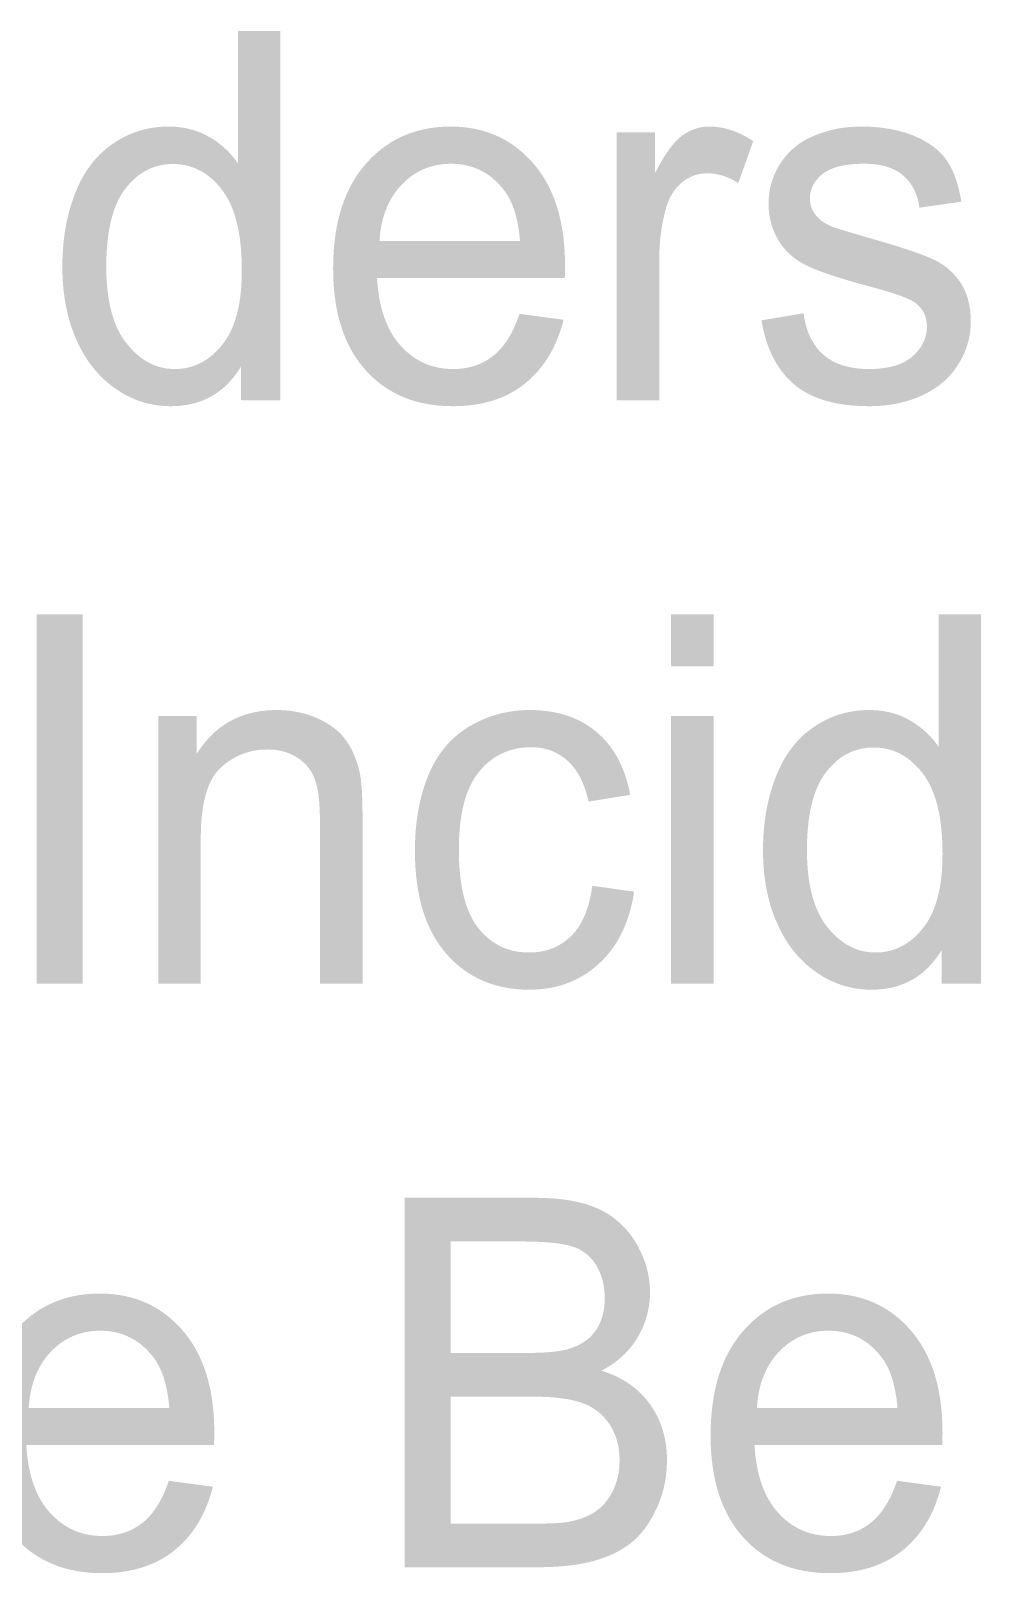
# Model space of a CAD drawing. Header units: millimetres. Extents: x 2699 to 3591, y 333 to 971.
# Drawn here: x 3559.95 to 3565.57, y 447.41 to 456.53 of the extents above; entities that cross this region are included whole.
import ezdxf

# ---------------------------------------------------------------- set-up
doc = ezdxf.new("R2010")
doc.units = ezdxf.units.MM

msp = doc.modelspace()

# ---------------------------------------------------------------- hatches: boundary and pattern name
at = {"linetype": 'Continuous', "lineweight": 0}
h = msp.add_hatch(color=7, dxfattribs=at)
edge = h.paths.add_edge_path()
edge.add_spline(control_points=[(3560.449, 454.4152), (3560.5983, 454.3109), (3560.7763, 454.3109)], knot_values=[0, 0, 0, 1, 1, 1], degree=2, periodic=0)
edge.add_spline(control_points=[(3560.7763, 454.3109), (3561.051, 454.3109), (3561.1926, 454.5456)], knot_values=[0, 0, 0, 1, 1, 1], degree=2, periodic=0)
edge.add_line((3561.1926, 454.5456), (3561.1926, 454.3459))
edge.add_line((3561.1926, 454.3459), (3561.4259, 454.3459))
edge.add_line((3561.4259, 454.3459), (3561.4259, 456.5312))
edge.add_line((3561.4259, 456.5312), (3561.1738, 456.5312))
edge.add_line((3561.1738, 456.5312), (3561.1738, 455.7478))
edge.add_spline(control_points=[(3561.1738, 455.7478), (3561.1081, 455.8444), (3561.0031, 455.9047)], knot_values=[0, 0, 0, 1, 1, 1], degree=2, periodic=0)
edge.add_spline(control_points=[(3561.0031, 455.9047), (3560.8982, 455.9649), (3560.7639, 455.9649)], knot_values=[0, 0, 0, 1, 1, 1], degree=2, periodic=0)
edge.add_spline(control_points=[(3560.7639, 455.9649), (3560.5806, 455.9649), (3560.4324, 455.8621)], knot_values=[0, 0, 0, 1, 1, 1], degree=2, periodic=0)
edge.add_spline(control_points=[(3560.4324, 455.8621), (3560.2841, 455.7593), (3560.2099, 455.5663)], knot_values=[0, 0, 0, 1, 1, 1], degree=2, periodic=0)
edge.add_spline(control_points=[(3560.2099, 455.5663), (3560.1358, 455.3733), (3560.1358, 455.1364)], knot_values=[0, 0, 0, 1, 1, 1], degree=2, periodic=0)
edge.add_spline(control_points=[(3560.1358, 455.1364), (3560.1358, 454.8935), (3560.2178, 454.7065)], knot_values=[0, 0, 0, 1, 1, 1], degree=2, periodic=0)
edge.add_spline(control_points=[(3560.2178, 454.7065), (3560.2998, 454.5195), (3560.449, 454.4152)], knot_values=[0, 0, 0, 1, 1, 1], degree=2, periodic=0)
edge = h.paths.add_edge_path(flags=16)
edge.add_spline(control_points=[(3561.0817, 454.6747), (3560.9661, 454.5308), (3560.8007, 454.5308)], knot_values=[0, 0, 0, 1, 1, 1], degree=2, periodic=0)
edge.add_spline(control_points=[(3560.8007, 454.5308), (3560.6367, 454.5308), (3560.5162, 454.6814)], knot_values=[0, 0, 0, 1, 1, 1], degree=2, periodic=0)
edge.add_spline(control_points=[(3560.5162, 454.6814), (3560.3957, 454.8321), (3560.3957, 455.1363)], knot_values=[0, 0, 0, 1, 1, 1], degree=2, periodic=0)
edge.add_spline(control_points=[(3560.3957, 455.1363), (3560.3957, 455.451), (3560.5085, 455.5972)], knot_values=[0, 0, 0, 1, 1, 1], degree=2, periodic=0)
edge.add_spline(control_points=[(3560.5085, 455.5972), (3560.6213, 455.7434), (3560.7895, 455.7434)], knot_values=[0, 0, 0, 1, 1, 1], degree=2, periodic=0)
edge.add_spline(control_points=[(3560.7895, 455.7434), (3560.9619, 455.7434), (3561.0796, 455.5912)], knot_values=[0, 0, 0, 1, 1, 1], degree=2, periodic=0)
edge.add_spline(control_points=[(3561.0796, 455.5912), (3561.1973, 455.4391), (3561.1973, 455.114)], knot_values=[0, 0, 0, 1, 1, 1], degree=2, periodic=0)
edge.add_spline(control_points=[(3561.1973, 455.114), (3561.1973, 454.8187), (3561.0817, 454.6747)], knot_values=[0, 0, 0, 1, 1, 1], degree=2, periodic=0)
h = msp.add_hatch(color=7, dxfattribs=at)
edge = h.paths.add_edge_path()
edge.add_spline(control_points=[(3561.9287, 454.5247), (3562.1199, 454.3109), (3562.4464, 454.3109)], knot_values=[0, 0, 0, 1, 1, 1], degree=2, periodic=0)
edge.add_spline(control_points=[(3562.4464, 454.3109), (3562.7055, 454.3109), (3562.8722, 454.4451)], knot_values=[0, 0, 0, 1, 1, 1], degree=2, periodic=0)
edge.add_spline(control_points=[(3562.8722, 454.4451), (3563.0389, 454.5793), (3563.1006, 454.8223)], knot_values=[0, 0, 0, 1, 1, 1], degree=2, periodic=0)
edge.add_line((3563.1006, 454.8223), (3562.84, 454.8572))
edge.add_spline(control_points=[(3562.84, 454.8572), (3562.7825, 454.6865), (3562.6844, 454.6087)], knot_values=[0, 0, 0, 1, 1, 1], degree=2, periodic=0)
edge.add_spline(control_points=[(3562.6844, 454.6087), (3562.5862, 454.5308), (3562.4474, 454.5308)], knot_values=[0, 0, 0, 1, 1, 1], degree=2, periodic=0)
edge.add_spline(control_points=[(3562.4474, 454.5308), (3562.261, 454.5308), (3562.1362, 454.6694)], knot_values=[0, 0, 0, 1, 1, 1], degree=2, periodic=0)
edge.add_spline(control_points=[(3562.1362, 454.6694), (3562.0114, 454.808), (3561.9974, 455.0688)], knot_values=[0, 0, 0, 1, 1, 1], degree=2, periodic=0)
edge.add_line((3561.9974, 455.0688), (3563.1076, 455.0688))
edge.add_spline(control_points=[(3563.1076, 455.0688), (3563.109, 455.1165), (3563.109, 455.1404)], knot_values=[0, 0, 0, 1, 1, 1], degree=2, periodic=0)
edge.add_spline(control_points=[(3563.109, 455.1404), (3563.109, 455.5325), (3562.9199, 455.7487)], knot_values=[0, 0, 0, 1, 1, 1], degree=2, periodic=0)
edge.add_spline(control_points=[(3562.9199, 455.7487), (3562.7308, 455.9649), (3562.4323, 455.9649)], knot_values=[0, 0, 0, 1, 1, 1], degree=2, periodic=0)
edge.add_spline(control_points=[(3562.4323, 455.9649), (3562.1241, 455.9649), (3561.9308, 455.7444)], knot_values=[0, 0, 0, 1, 1, 1], degree=2, periodic=0)
edge.add_spline(control_points=[(3561.9308, 455.7444), (3561.7375, 455.5238), (3561.7375, 455.1245)], knot_values=[0, 0, 0, 1, 1, 1], degree=2, periodic=0)
edge.add_spline(control_points=[(3561.7375, 455.1245), (3561.7375, 454.7386), (3561.9287, 454.5247)], knot_values=[0, 0, 0, 1, 1, 1], degree=2, periodic=0)
edge = h.paths.add_edge_path(flags=16)
edge.add_line((3562.8428, 455.2886), (3562.0115, 455.2886))
edge.add_spline(control_points=[(3562.0115, 455.2886), (3562.0241, 455.4966), (3562.1426, 455.6208)], knot_values=[0, 0, 0, 1, 1, 1], degree=2, periodic=0)
edge.add_spline(control_points=[(3562.1426, 455.6208), (3562.261, 455.745), (3562.4349, 455.745)], knot_values=[0, 0, 0, 1, 1, 1], degree=2, periodic=0)
edge.add_spline(control_points=[(3562.4349, 455.745), (3562.6269, 455.745), (3562.7475, 455.5894)], knot_values=[0, 0, 0, 1, 1, 1], degree=2, periodic=0)
edge.add_spline(control_points=[(3562.7475, 455.5894), (3562.826, 455.4891), (3562.8428, 455.2886)], knot_values=[0, 0, 0, 1, 1, 1], degree=2, periodic=0)
h = msp.add_hatch(color=7, dxfattribs=at)
edge = h.paths.add_edge_path()
edge.add_line((3563.4143, 454.3459), (3563.6664, 454.3459))
edge.add_line((3563.6664, 454.3459), (3563.6664, 455.1753))
edge.add_spline(control_points=[(3563.6664, 455.1753), (3563.6664, 455.3453), (3563.7084, 455.4885)], knot_values=[0, 0, 0, 1, 1, 1], degree=2, periodic=0)
edge.add_spline(control_points=[(3563.7084, 455.4885), (3563.7364, 455.5825), (3563.802, 455.6354)], knot_values=[0, 0, 0, 1, 1, 1], degree=2, periodic=0)
edge.add_spline(control_points=[(3563.802, 455.6354), (3563.8675, 455.6884), (3563.9498, 455.6884)], knot_values=[0, 0, 0, 1, 1, 1], degree=2, periodic=0)
edge.add_spline(control_points=[(3563.9498, 455.6884), (3564.0418, 455.6884), (3564.1339, 455.6309)], knot_values=[0, 0, 0, 1, 1, 1], degree=2, periodic=0)
edge.add_line((3564.1339, 455.6309), (3564.2222, 455.8792))
edge.add_spline(control_points=[(3564.2222, 455.8792), (3564.0906, 455.9649), (3563.9633, 455.9649)], knot_values=[0, 0, 0, 1, 1, 1], degree=2, periodic=0)
edge.add_spline(control_points=[(3563.9633, 455.9649), (3563.8751, 455.9649), (3563.8016, 455.9114)], knot_values=[0, 0, 0, 1, 1, 1], degree=2, periodic=0)
edge.add_spline(control_points=[(3563.8016, 455.9114), (3563.7281, 455.8578), (3563.6413, 455.6899)], knot_values=[0, 0, 0, 1, 1, 1], degree=2, periodic=0)
edge.add_line((3563.6413, 455.6899), (3563.6413, 455.9299))
edge.add_line((3563.6413, 455.9299), (3563.4143, 455.9299))
edge.add_line((3563.4143, 455.9299), (3563.4143, 454.3459))
h = msp.add_hatch(color=7, dxfattribs=at)
edge = h.paths.add_edge_path()
edge.add_spline(control_points=[(3565.2228, 454.3757), (3565.0838, 454.3109), (3564.9082, 454.3109)], knot_values=[0, 0, 0, 1, 1, 1], degree=2, periodic=0)
edge.add_spline(control_points=[(3564.9082, 454.3109), (3564.6176, 454.3109), (3564.4652, 454.439)], knot_values=[0, 0, 0, 1, 1, 1], degree=2, periodic=0)
edge.add_spline(control_points=[(3564.4652, 454.439), (3564.3129, 454.5672), (3564.2707, 454.8189)], knot_values=[0, 0, 0, 1, 1, 1], degree=2, periodic=0)
edge.add_line((3564.2707, 454.8189), (3564.5197, 454.8606))
edge.add_spline(control_points=[(3564.5197, 454.8606), (3564.5408, 454.7009), (3564.6371, 454.6158)], knot_values=[0, 0, 0, 1, 1, 1], degree=2, periodic=0)
edge.add_spline(control_points=[(3564.6371, 454.6158), (3564.7334, 454.5308), (3564.9063, 454.5308)], knot_values=[0, 0, 0, 1, 1, 1], degree=2, periodic=0)
edge.add_spline(control_points=[(3564.9063, 454.5308), (3565.0806, 454.5308), (3565.165, 454.6062)], knot_values=[0, 0, 0, 1, 1, 1], degree=2, periodic=0)
edge.add_spline(control_points=[(3565.165, 454.6062), (3565.2493, 454.6816), (3565.2493, 454.7831)], knot_values=[0, 0, 0, 1, 1, 1], degree=2, periodic=0)
edge.add_spline(control_points=[(3565.2493, 454.7831), (3565.2493, 454.8742), (3565.1747, 454.9264)], knot_values=[0, 0, 0, 1, 1, 1], degree=2, periodic=0)
edge.add_spline(control_points=[(3565.1747, 454.9264), (3565.1227, 454.9623), (3564.9164, 455.0175)], knot_values=[0, 0, 0, 1, 1, 1], degree=2, periodic=0)
edge.add_spline(control_points=[(3564.9164, 455.0175), (3564.6386, 455.092), (3564.5313, 455.1464)], knot_values=[0, 0, 0, 1, 1, 1], degree=2, periodic=0)
edge.add_spline(control_points=[(3564.5313, 455.1464), (3564.4239, 455.2008), (3564.3685, 455.2968)], knot_values=[0, 0, 0, 1, 1, 1], degree=2, periodic=0)
edge.add_spline(control_points=[(3564.3685, 455.2968), (3564.313, 455.3929), (3564.313, 455.5091)], knot_values=[0, 0, 0, 1, 1, 1], degree=2, periodic=0)
edge.add_spline(control_points=[(3564.313, 455.5091), (3564.313, 455.6148), (3564.3586, 455.705)], knot_values=[0, 0, 0, 1, 1, 1], degree=2, periodic=0)
edge.add_spline(control_points=[(3564.3586, 455.705), (3564.4043, 455.7951), (3564.4829, 455.8547)], knot_values=[0, 0, 0, 1, 1, 1], degree=2, periodic=0)
edge.add_spline(control_points=[(3564.4829, 455.8547), (3564.5418, 455.9008), (3564.6436, 455.9329)], knot_values=[0, 0, 0, 1, 1, 1], degree=2, periodic=0)
edge.add_spline(control_points=[(3564.6436, 455.9329), (3564.7454, 455.9649), (3564.8619, 455.9649)], knot_values=[0, 0, 0, 1, 1, 1], degree=2, periodic=0)
edge.add_spline(control_points=[(3564.8619, 455.9649), (3565.0373, 455.9649), (3565.17, 455.9112)], knot_values=[0, 0, 0, 1, 1, 1], degree=2, periodic=0)
edge.add_spline(control_points=[(3565.17, 455.9112), (3565.3026, 455.8574), (3565.3658, 455.7656)], knot_values=[0, 0, 0, 1, 1, 1], degree=2, periodic=0)
edge.add_spline(control_points=[(3565.3658, 455.7656), (3565.429, 455.6739), (3565.4528, 455.5202)], knot_values=[0, 0, 0, 1, 1, 1], degree=2, periodic=0)
edge.add_line((3565.4528, 455.5202), (3565.2055, 455.4852))
edge.add_spline(control_points=[(3565.2055, 455.4852), (3565.1886, 455.6076), (3565.1079, 455.6763)], knot_values=[0, 0, 0, 1, 1, 1], degree=2, periodic=0)
edge.add_spline(control_points=[(3565.1079, 455.6763), (3565.0273, 455.745), (3564.88, 455.745)], knot_values=[0, 0, 0, 1, 1, 1], degree=2, periodic=0)
edge.add_spline(control_points=[(3564.88, 455.745), (3564.706, 455.745), (3564.6316, 455.6838)], knot_values=[0, 0, 0, 1, 1, 1], degree=2, periodic=0)
edge.add_spline(control_points=[(3564.6316, 455.6838), (3564.5573, 455.6226), (3564.5573, 455.5404)], knot_values=[0, 0, 0, 1, 1, 1], degree=2, periodic=0)
edge.add_spline(control_points=[(3564.5573, 455.5404), (3564.5573, 455.4882), (3564.5881, 455.4464)], knot_values=[0, 0, 0, 1, 1, 1], degree=2, periodic=0)
edge.add_spline(control_points=[(3564.5881, 455.4464), (3564.619, 455.4031), (3564.6849, 455.3747)], knot_values=[0, 0, 0, 1, 1, 1], degree=2, periodic=0)
edge.add_spline(control_points=[(3564.6849, 455.3747), (3564.7228, 455.3597), (3564.908, 455.306)], knot_values=[0, 0, 0, 1, 1, 1], degree=2, periodic=0)
edge.add_spline(control_points=[(3564.908, 455.306), (3565.176, 455.23), (3565.2822, 455.1816)], knot_values=[0, 0, 0, 1, 1, 1], degree=2, periodic=0)
edge.add_spline(control_points=[(3565.2822, 455.1816), (3565.3883, 455.1332), (3565.4488, 455.0408)], knot_values=[0, 0, 0, 1, 1, 1], degree=2, periodic=0)
edge.add_spline(control_points=[(3565.4488, 455.0408), (3565.5092, 454.9485), (3565.5092, 454.8114)], knot_values=[0, 0, 0, 1, 1, 1], degree=2, periodic=0)
edge.add_spline(control_points=[(3565.5092, 454.8114), (3565.5092, 454.6774), (3565.4355, 454.5589)], knot_values=[0, 0, 0, 1, 1, 1], degree=2, periodic=0)
edge.add_spline(control_points=[(3565.4355, 454.5589), (3565.3618, 454.4405), (3565.2228, 454.3757)], knot_values=[0, 0, 0, 1, 1, 1], degree=2, periodic=0)
h = msp.add_hatch(color=7, dxfattribs=at)
edge = h.paths.add_edge_path()
edge.add_spline(control_points=[(3564.9207, 450.8594), (3564.7427, 450.8594), (3564.5934, 450.9637)], knot_values=[0, 0, 0, 1, 1, 1], degree=2, periodic=0)
edge.add_spline(control_points=[(3564.5934, 450.9637), (3564.4441, 451.068), (3564.3621, 451.255)], knot_values=[0, 0, 0, 1, 1, 1], degree=2, periodic=0)
edge.add_spline(control_points=[(3564.3621, 451.255), (3564.2801, 451.442), (3564.2801, 451.6849)], knot_values=[0, 0, 0, 1, 1, 1], degree=2, periodic=0)
edge.add_spline(control_points=[(3564.2801, 451.6849), (3564.2801, 451.9218), (3564.3543, 452.1148)], knot_values=[0, 0, 0, 1, 1, 1], degree=2, periodic=0)
edge.add_spline(control_points=[(3564.3543, 452.1148), (3564.4284, 452.3078), (3564.5767, 452.4106)], knot_values=[0, 0, 0, 1, 1, 1], degree=2, periodic=0)
edge.add_spline(control_points=[(3564.5767, 452.4106), (3564.725, 452.5134), (3564.9083, 452.5134)], knot_values=[0, 0, 0, 1, 1, 1], degree=2, periodic=0)
edge.add_spline(control_points=[(3564.9083, 452.5134), (3565.0426, 452.5134), (3565.1475, 452.4532)], knot_values=[0, 0, 0, 1, 1, 1], degree=2, periodic=0)
edge.add_spline(control_points=[(3565.1475, 452.4532), (3565.2524, 452.3929), (3565.3182, 452.2963)], knot_values=[0, 0, 0, 1, 1, 1], degree=2, periodic=0)
edge.add_line((3565.3182, 452.2963), (3565.3182, 453.0797))
edge.add_line((3565.3182, 453.0797), (3565.5703, 453.0797))
edge.add_line((3565.5703, 453.0797), (3565.5703, 450.8944))
edge.add_line((3565.5703, 450.8944), (3565.337, 450.8944))
edge.add_line((3565.337, 450.8944), (3565.337, 451.0942))
edge.add_spline(control_points=[(3565.337, 451.0942), (3565.1954, 450.8594), (3564.9207, 450.8594)], knot_values=[0, 0, 0, 1, 1, 1], degree=2, periodic=0)
edge = h.paths.add_edge_path(flags=16)
edge.add_spline(control_points=[(3564.6606, 451.2299), (3564.7811, 451.0793), (3564.9451, 451.0793)], knot_values=[0, 0, 0, 1, 1, 1], degree=2, periodic=0)
edge.add_spline(control_points=[(3564.9451, 451.0793), (3565.1104, 451.0793), (3565.2261, 451.2232)], knot_values=[0, 0, 0, 1, 1, 1], degree=2, periodic=0)
edge.add_spline(control_points=[(3565.2261, 451.2232), (3565.3417, 451.3672), (3565.3417, 451.6625)], knot_values=[0, 0, 0, 1, 1, 1], degree=2, periodic=0)
edge.add_spline(control_points=[(3565.3417, 451.6625), (3565.3417, 451.9876), (3565.224, 452.1397)], knot_values=[0, 0, 0, 1, 1, 1], degree=2, periodic=0)
edge.add_spline(control_points=[(3565.224, 452.1397), (3565.1062, 452.2919), (3564.9339, 452.2919)], knot_values=[0, 0, 0, 1, 1, 1], degree=2, periodic=0)
edge.add_spline(control_points=[(3564.9339, 452.2919), (3564.7657, 452.2919), (3564.6529, 452.1457)], knot_values=[0, 0, 0, 1, 1, 1], degree=2, periodic=0)
edge.add_spline(control_points=[(3564.6529, 452.1457), (3564.54, 451.9995), (3564.54, 451.6848)], knot_values=[0, 0, 0, 1, 1, 1], degree=2, periodic=0)
edge.add_spline(control_points=[(3564.54, 451.6848), (3564.54, 451.3806), (3564.6606, 451.2299)], knot_values=[0, 0, 0, 1, 1, 1], degree=2, periodic=0)
h = msp.add_hatch(color=7, dxfattribs=at)
edge = h.paths.add_edge_path()
edge.add_line((3560.7026, 450.8944), (3560.9546, 450.8944))
edge.add_line((3560.9546, 450.8944), (3560.9546, 451.7587))
edge.add_spline(control_points=[(3560.9546, 451.7587), (3560.9546, 452.0627), (3561.0716, 452.1714)], knot_values=[0, 0, 0, 1, 1, 1], degree=2, periodic=0)
edge.add_spline(control_points=[(3561.0716, 452.1714), (3561.1886, 452.2802), (3561.3496, 452.2802)], knot_values=[0, 0, 0, 1, 1, 1], degree=2, periodic=0)
edge.add_spline(control_points=[(3561.3496, 452.2802), (3561.4505, 452.2802), (3561.5254, 452.2318)], knot_values=[0, 0, 0, 1, 1, 1], degree=2, periodic=0)
edge.add_spline(control_points=[(3561.5254, 452.2318), (3561.6004, 452.1833), (3561.6298, 452.1021)], knot_values=[0, 0, 0, 1, 1, 1], degree=2, periodic=0)
edge.add_spline(control_points=[(3561.6298, 452.1021), (3561.6592, 452.0209), (3561.6592, 451.857)], knot_values=[0, 0, 0, 1, 1, 1], degree=2, periodic=0)
edge.add_line((3561.6592, 451.857), (3561.6592, 450.8944))
edge.add_line((3561.6592, 450.8944), (3561.9113, 450.8944))
edge.add_line((3561.9113, 450.8944), (3561.9113, 451.8679))
edge.add_spline(control_points=[(3561.9113, 451.8679), (3561.9113, 452.0542), (3561.8973, 452.1288)], knot_values=[0, 0, 0, 1, 1, 1], degree=2, periodic=0)
edge.add_spline(control_points=[(3561.8973, 452.1288), (3561.8749, 452.2436), (3561.8188, 452.3271)], knot_values=[0, 0, 0, 1, 1, 1], degree=2, periodic=0)
edge.add_spline(control_points=[(3561.8188, 452.3271), (3561.7628, 452.4105), (3561.6501, 452.462)], knot_values=[0, 0, 0, 1, 1, 1], degree=2, periodic=0)
edge.add_spline(control_points=[(3561.6501, 452.462), (3561.5374, 452.5134), (3561.4029, 452.5134)], knot_values=[0, 0, 0, 1, 1, 1], degree=2, periodic=0)
edge.add_spline(control_points=[(3561.4029, 452.5134), (3561.0934, 452.5134), (3560.9296, 452.2533)], knot_values=[0, 0, 0, 1, 1, 1], degree=2, periodic=0)
edge.add_line((3560.9296, 452.2533), (3560.9296, 452.4784))
edge.add_line((3560.9296, 452.4784), (3560.7026, 452.4784))
edge.add_line((3560.7026, 452.4784), (3560.7026, 450.8944))
h = msp.add_hatch(color=7, dxfattribs=at)
edge = h.paths.add_edge_path()
edge.add_spline(control_points=[(3563.3095, 451.0133), (3563.1421, 450.8594), (3562.8982, 450.8594)], knot_values=[0, 0, 0, 1, 1, 1], degree=2, periodic=0)
edge.add_spline(control_points=[(3562.8982, 450.8594), (3562.5927, 450.8594), (3562.407, 451.0718)], knot_values=[0, 0, 0, 1, 1, 1], degree=2, periodic=0)
edge.add_spline(control_points=[(3562.407, 451.0718), (3562.2213, 451.2841), (3562.2213, 451.6805)], knot_values=[0, 0, 0, 1, 1, 1], degree=2, periodic=0)
edge.add_spline(control_points=[(3562.2213, 451.6805), (3562.2213, 451.9367), (3562.3012, 452.129)], knot_values=[0, 0, 0, 1, 1, 1], degree=2, periodic=0)
edge.add_spline(control_points=[(3562.3012, 452.129), (3562.3811, 452.3212), (3562.5444, 452.4173)], knot_values=[0, 0, 0, 1, 1, 1], degree=2, periodic=0)
edge.add_spline(control_points=[(3562.5444, 452.4173), (3562.7077, 452.5134), (3562.8998, 452.5134)], knot_values=[0, 0, 0, 1, 1, 1], degree=2, periodic=0)
edge.add_spline(control_points=[(3562.8998, 452.5134), (3563.1423, 452.5134), (3563.2965, 452.3828)], knot_values=[0, 0, 0, 1, 1, 1], degree=2, periodic=0)
edge.add_spline(control_points=[(3563.2965, 452.3828), (3563.4507, 452.2523), (3563.4942, 452.012)], knot_values=[0, 0, 0, 1, 1, 1], degree=2, periodic=0)
edge.add_line((3563.4942, 452.012), (3563.2484, 451.9721))
edge.add_spline(control_points=[(3563.2484, 451.9721), (3563.2133, 452.132), (3563.1245, 452.2128)], knot_values=[0, 0, 0, 1, 1, 1], degree=2, periodic=0)
edge.add_spline(control_points=[(3563.1245, 452.2128), (3563.0356, 452.2935), (3562.9096, 452.2935)], knot_values=[0, 0, 0, 1, 1, 1], degree=2, periodic=0)
edge.add_spline(control_points=[(3562.9096, 452.2935), (3562.7192, 452.2935), (3562.6002, 452.1481)], knot_values=[0, 0, 0, 1, 1, 1], degree=2, periodic=0)
edge.add_spline(control_points=[(3562.6002, 452.1481), (3562.4812, 452.0026), (3562.4812, 451.6879)], knot_values=[0, 0, 0, 1, 1, 1], degree=2, periodic=0)
edge.add_spline(control_points=[(3562.4812, 451.6879), (3562.4812, 451.3687), (3562.5961, 451.224)], knot_values=[0, 0, 0, 1, 1, 1], degree=2, periodic=0)
edge.add_spline(control_points=[(3562.5961, 451.224), (3562.711, 451.0793), (3562.8961, 451.0793)], knot_values=[0, 0, 0, 1, 1, 1], degree=2, periodic=0)
edge.add_spline(control_points=[(3562.8961, 451.0793), (3563.0446, 451.0793), (3563.1441, 451.1761)], knot_values=[0, 0, 0, 1, 1, 1], degree=2, periodic=0)
edge.add_spline(control_points=[(3563.1441, 451.1761), (3563.2436, 451.2729), (3563.2703, 451.474)], knot_values=[0, 0, 0, 1, 1, 1], degree=2, periodic=0)
edge.add_line((3563.2703, 451.474), (3563.5177, 451.4391))
edge.add_spline(control_points=[(3563.5177, 451.4391), (3563.477, 451.1671), (3563.3095, 451.0133)], knot_values=[0, 0, 0, 1, 1, 1], degree=2, periodic=0)
h = msp.add_hatch(color=7, dxfattribs=at)
edge = h.paths.add_edge_path()
edge.add_line((3562.1602, 447.4429), (3562.9437, 447.4429))
edge.add_spline(control_points=[(3562.9437, 447.4429), (3563.1399, 447.4429), (3563.2752, 447.4794)], knot_values=[0, 0, 0, 1, 1, 1], degree=2, periodic=0)
edge.add_spline(control_points=[(3563.2752, 447.4794), (3563.4105, 447.5159), (3563.5002, 447.5875)], knot_values=[0, 0, 0, 1, 1, 1], degree=2, periodic=0)
edge.add_spline(control_points=[(3563.5002, 447.5875), (3563.5898, 447.659), (3563.6508, 447.791)], knot_values=[0, 0, 0, 1, 1, 1], degree=2, periodic=0)
edge.add_spline(control_points=[(3563.6508, 447.791), (3563.7118, 447.9229), (3563.7118, 448.0764)], knot_values=[0, 0, 0, 1, 1, 1], degree=2, periodic=0)
edge.add_spline(control_points=[(3563.7118, 448.0764), (3563.7118, 448.2672), (3563.6114, 448.4073)], knot_values=[0, 0, 0, 1, 1, 1], degree=2, periodic=0)
edge.add_spline(control_points=[(3563.6114, 448.4073), (3563.511, 448.5474), (3563.3243, 448.6055)], knot_values=[0, 0, 0, 1, 1, 1], degree=2, periodic=0)
edge.add_spline(control_points=[(3563.3243, 448.6055), (3563.4686, 448.6815), (3563.5401, 448.8053)], knot_values=[0, 0, 0, 1, 1, 1], degree=2, periodic=0)
edge.add_spline(control_points=[(3563.5401, 448.8053), (3563.6116, 448.929), (3563.6116, 449.0692)], knot_values=[0, 0, 0, 1, 1, 1], degree=2, periodic=0)
edge.add_spline(control_points=[(3563.6116, 449.0692), (3563.6116, 449.2197), (3563.531, 449.3576)], knot_values=[0, 0, 0, 1, 1, 1], degree=2, periodic=0)
edge.add_spline(control_points=[(3563.531, 449.3576), (3563.4505, 449.4955), (3563.3083, 449.5619)], knot_values=[0, 0, 0, 1, 1, 1], degree=2, periodic=0)
edge.add_spline(control_points=[(3563.3083, 449.5619), (3563.1661, 449.6282), (3562.9307, 449.6282)], knot_values=[0, 0, 0, 1, 1, 1], degree=2, periodic=0)
edge.add_line((3562.9307, 449.6282), (3562.1602, 449.6282))
edge.add_line((3562.1602, 449.6282), (3562.1602, 447.4429))
edge = h.paths.add_edge_path(flags=16)
edge.add_line((3562.4326, 447.7011), (3562.9447, 447.7011))
edge.add_spline(control_points=[(3562.9447, 447.7011), (3563.0766, 447.7011), (3563.1299, 447.7115)], knot_values=[0, 0, 0, 1, 1, 1], degree=2, periodic=0)
edge.add_spline(control_points=[(3563.1299, 447.7115), (3563.2239, 447.7294), (3563.287, 447.7711)], knot_values=[0, 0, 0, 1, 1, 1], degree=2, periodic=0)
edge.add_spline(control_points=[(3563.287, 447.7711), (3563.3502, 447.8129), (3563.3909, 447.8926)], knot_values=[0, 0, 0, 1, 1, 1], degree=2, periodic=0)
edge.add_spline(control_points=[(3563.3909, 447.8926), (3563.4315, 447.9723), (3563.4315, 448.0767)], knot_values=[0, 0, 0, 1, 1, 1], degree=2, periodic=0)
edge.add_spline(control_points=[(3563.4315, 448.0767), (3563.4315, 448.1989), (3563.3716, 448.2891)], knot_values=[0, 0, 0, 1, 1, 1], degree=2, periodic=0)
edge.add_spline(control_points=[(3563.3716, 448.2891), (3563.3117, 448.3793), (3563.2074, 448.4158)], knot_values=[0, 0, 0, 1, 1, 1], degree=2, periodic=0)
edge.add_spline(control_points=[(3563.2074, 448.4158), (3563.1031, 448.4523), (3562.9071, 448.4523)], knot_values=[0, 0, 0, 1, 1, 1], degree=2, periodic=0)
edge.add_line((3562.9071, 448.4523), (3562.4326, 448.4523))
edge.add_line((3562.4326, 448.4523), (3562.4326, 447.7011))
edge = h.paths.add_edge_path(flags=16)
edge.add_spline(control_points=[(3563.1353, 448.7357), (3563.0569, 448.7105), (3562.8764, 448.7105)], knot_values=[0, 0, 0, 1, 1, 1], degree=2, periodic=0)
edge.add_line((3562.8764, 448.7105), (3562.4326, 448.7105))
edge.add_line((3562.4326, 448.7105), (3562.4326, 449.37))
edge.add_line((3562.4326, 449.37), (3562.8427, 449.37))
edge.add_spline(control_points=[(3562.8427, 449.37), (3563.0639, 449.37), (3563.1549, 449.3395)], knot_values=[0, 0, 0, 1, 1, 1], degree=2, periodic=0)
edge.add_spline(control_points=[(3563.1549, 449.3395), (3563.2459, 449.309), (3563.2949, 449.2264)], knot_values=[0, 0, 0, 1, 1, 1], degree=2, periodic=0)
edge.add_spline(control_points=[(3563.2949, 449.2264), (3563.3439, 449.1437), (3563.3439, 449.035)], knot_values=[0, 0, 0, 1, 1, 1], degree=2, periodic=0)
edge.add_spline(control_points=[(3563.3439, 449.035), (3563.3439, 448.9204), (3563.2914, 448.8444)], knot_values=[0, 0, 0, 1, 1, 1], degree=2, periodic=0)
edge.add_spline(control_points=[(3563.2914, 448.8444), (3563.2389, 448.7685), (3563.1353, 448.7357)], knot_values=[0, 0, 0, 1, 1, 1], degree=2, periodic=0)
h = msp.add_hatch(color=7, dxfattribs=at)
edge = h.paths.add_edge_path()
edge.add_spline(control_points=[(3560.3718, 447.4079), (3560.631, 447.4079), (3560.7977, 447.5421)], knot_values=[0, 0, 0, 1, 1, 1], degree=2, periodic=0)
edge.add_spline(control_points=[(3560.7977, 447.5421), (3560.9644, 447.6763), (3561.0261, 447.9193)], knot_values=[0, 0, 0, 1, 1, 1], degree=2, periodic=0)
edge.add_line((3561.0261, 447.9193), (3560.7655, 447.9543))
edge.add_spline(control_points=[(3560.7655, 447.9543), (3560.708, 447.7835), (3560.6099, 447.7057)], knot_values=[0, 0, 0, 1, 1, 1], degree=2, periodic=0)
edge.add_spline(control_points=[(3560.6099, 447.7057), (3560.5117, 447.6278), (3560.3729, 447.6278)], knot_values=[0, 0, 0, 1, 1, 1], degree=2, periodic=0)
edge.add_spline(control_points=[(3560.3729, 447.6278), (3560.1864, 447.6278), (3560.0616, 447.7664)], knot_values=[0, 0, 0, 1, 1, 1], degree=2, periodic=0)
edge.add_spline(control_points=[(3560.0616, 447.7664), (3559.9369, 447.905), (3559.9228, 448.1658)], knot_values=[0, 0, 0, 1, 1, 1], degree=2, periodic=0)
edge.add_line((3559.9228, 448.1658), (3561.0331, 448.1658))
edge.add_spline(control_points=[(3561.0331, 448.1658), (3561.0345, 448.2135), (3561.0345, 448.2374)], knot_values=[0, 0, 0, 1, 1, 1], degree=2, periodic=0)
edge.add_spline(control_points=[(3561.0345, 448.2374), (3561.0345, 448.6295), (3560.8453, 448.8457)], knot_values=[0, 0, 0, 1, 1, 1], degree=2, periodic=0)
edge.add_spline(control_points=[(3560.8453, 448.8457), (3560.6562, 449.0619), (3560.3578, 449.0619)], knot_values=[0, 0, 0, 1, 1, 1], degree=2, periodic=0)
edge.add_spline(control_points=[(3560.3578, 449.0619), (3560.0496, 449.0619), (3559.8563, 448.8414)], knot_values=[0, 0, 0, 1, 1, 1], degree=2, periodic=0)
edge.add_spline(control_points=[(3559.8563, 448.8414), (3559.6629, 448.6208), (3559.6629, 448.2215)], knot_values=[0, 0, 0, 1, 1, 1], degree=2, periodic=0)
edge.add_spline(control_points=[(3559.6629, 448.2215), (3559.6629, 447.8356), (3559.8542, 447.6218)], knot_values=[0, 0, 0, 1, 1, 1], degree=2, periodic=0)
edge.add_spline(control_points=[(3559.8542, 447.6218), (3560.0454, 447.4079), (3560.3718, 447.4079)], knot_values=[0, 0, 0, 1, 1, 1], degree=2, periodic=0)
edge = h.paths.add_edge_path(flags=16)
edge.add_spline(control_points=[(3560.673, 448.6864), (3560.7515, 448.5862), (3560.7683, 448.3857)], knot_values=[0, 0, 0, 1, 1, 1], degree=2, periodic=0)
edge.add_line((3560.7683, 448.3857), (3559.9369, 448.3857))
edge.add_spline(control_points=[(3559.9369, 448.3857), (3559.9496, 448.5937), (3560.068, 448.7178)], knot_values=[0, 0, 0, 1, 1, 1], degree=2, periodic=0)
edge.add_spline(control_points=[(3560.068, 448.7178), (3560.1865, 448.842), (3560.3603, 448.842)], knot_values=[0, 0, 0, 1, 1, 1], degree=2, periodic=0)
edge.add_spline(control_points=[(3560.3603, 448.842), (3560.5524, 448.842), (3560.673, 448.6864)], knot_values=[0, 0, 0, 1, 1, 1], degree=2, periodic=0)
h = msp.add_hatch(color=7, dxfattribs=at)
edge = h.paths.add_edge_path()
edge.add_spline(control_points=[(3565.1049, 447.5421), (3564.9382, 447.4079), (3564.679, 447.4079)], knot_values=[0, 0, 0, 1, 1, 1], degree=2, periodic=0)
edge.add_spline(control_points=[(3564.679, 447.4079), (3564.3526, 447.4079), (3564.1614, 447.6218)], knot_values=[0, 0, 0, 1, 1, 1], degree=2, periodic=0)
edge.add_spline(control_points=[(3564.1614, 447.6218), (3563.9701, 447.8356), (3563.9701, 448.2215)], knot_values=[0, 0, 0, 1, 1, 1], degree=2, periodic=0)
edge.add_spline(control_points=[(3563.9701, 448.2215), (3563.9701, 448.6208), (3564.1635, 448.8414)], knot_values=[0, 0, 0, 1, 1, 1], degree=2, periodic=0)
edge.add_spline(control_points=[(3564.1635, 448.8414), (3564.3568, 449.0619), (3564.665, 449.0619)], knot_values=[0, 0, 0, 1, 1, 1], degree=2, periodic=0)
edge.add_spline(control_points=[(3564.665, 449.0619), (3564.9634, 449.0619), (3565.1525, 448.8457)], knot_values=[0, 0, 0, 1, 1, 1], degree=2, periodic=0)
edge.add_spline(control_points=[(3565.1525, 448.8457), (3565.3417, 448.6295), (3565.3417, 448.2374)], knot_values=[0, 0, 0, 1, 1, 1], degree=2, periodic=0)
edge.add_spline(control_points=[(3565.3417, 448.2374), (3565.3417, 448.2135), (3565.3403, 448.1658)], knot_values=[0, 0, 0, 1, 1, 1], degree=2, periodic=0)
edge.add_line((3565.3403, 448.1658), (3564.23, 448.1658))
edge.add_spline(control_points=[(3564.23, 448.1658), (3564.2441, 447.905), (3564.3688, 447.7664)], knot_values=[0, 0, 0, 1, 1, 1], degree=2, periodic=0)
edge.add_spline(control_points=[(3564.3688, 447.7664), (3564.4936, 447.6278), (3564.6801, 447.6278)], knot_values=[0, 0, 0, 1, 1, 1], degree=2, periodic=0)
edge.add_spline(control_points=[(3564.6801, 447.6278), (3564.8189, 447.6278), (3564.9171, 447.7057)], knot_values=[0, 0, 0, 1, 1, 1], degree=2, periodic=0)
edge.add_spline(control_points=[(3564.9171, 447.7057), (3565.0152, 447.7835), (3565.0727, 447.9543)], knot_values=[0, 0, 0, 1, 1, 1], degree=2, periodic=0)
edge.add_line((3565.0727, 447.9543), (3565.3333, 447.9193))
edge.add_spline(control_points=[(3565.3333, 447.9193), (3565.2716, 447.6763), (3565.1049, 447.5421)], knot_values=[0, 0, 0, 1, 1, 1], degree=2, periodic=0)
edge = h.paths.add_edge_path(flags=16)
edge.add_line((3564.2441, 448.3857), (3565.0755, 448.3857))
edge.add_spline(control_points=[(3565.0755, 448.3857), (3565.0587, 448.5862), (3564.9802, 448.6864)], knot_values=[0, 0, 0, 1, 1, 1], degree=2, periodic=0)
edge.add_spline(control_points=[(3564.9802, 448.6864), (3564.8596, 448.842), (3564.6675, 448.842)], knot_values=[0, 0, 0, 1, 1, 1], degree=2, periodic=0)
edge.add_spline(control_points=[(3564.6675, 448.842), (3564.4937, 448.842), (3564.3752, 448.7178)], knot_values=[0, 0, 0, 1, 1, 1], degree=2, periodic=0)
edge.add_spline(control_points=[(3564.3752, 448.7178), (3564.2568, 448.5937), (3564.2441, 448.3857)], knot_values=[0, 0, 0, 1, 1, 1], degree=2, periodic=0)

# ---------------------------------------------------------------- linework, layer by layer
at = {"color": 7, "linetype": 'Continuous', "lineweight": 0, "extrusion": (0, 0, -1)}
for points in [[(-3559.9839, 450.8944), (-3560.2563, 450.8944), (-3559.9839, 453.0797), (-3560.2563, 453.0797)], [(-3563.7353, 452.7716), (-3563.9874, 452.7716), (-3563.7353, 453.0797), (-3563.9874, 453.0797)], [(-3563.7353, 450.8944), (-3563.9874, 450.8944), (-3563.7353, 452.4784), (-3563.9874, 452.4784)]]:
    msp.add_solid(points, dxfattribs=at)

doc.saveas('drawing.dxf')
